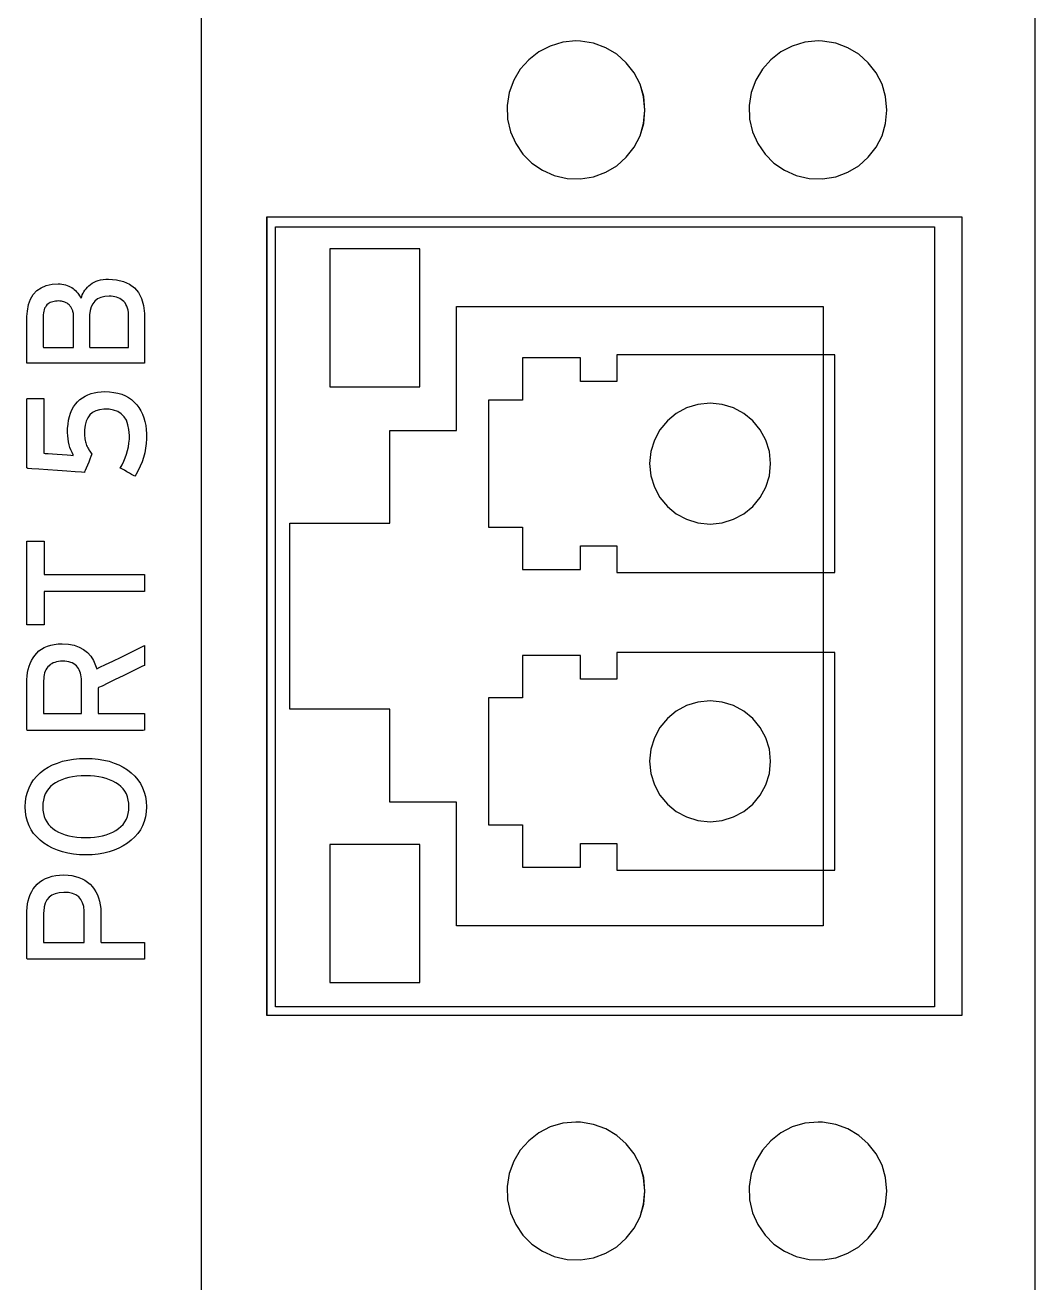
# Model space of a CAD drawing. Extents: x 1 to 47.7, y 0.2 to 33.5.
# Drawn here: x 33.206 to 34.041, y 16.038 to 17.077 of the extents above; entities that cross this region are included whole.
import ezdxf

# ---------------------------------------------------------------- set-up
doc = ezdxf.new("R2010")
doc.units = 0
doc.header["$MEASUREMENT"] = 0
for name, color, linetype in [('2_1__NO_ETHERNET__X', 7, 'CONTINUOUS'), ('2_2__PORTS_5A___5B_W_PTP__', 7, 'CONTINUOUS'), ('2_3__PORTS_5A___5B_W_PTP__', 7, 'CONTINUOUS'), ('2_4__PORTS_5A___5B_W_PTP__', 7, 'CONTINUOUS'), ('2_5__PORTS_5C___5D__2__10-', 7, 'CONTINUOUS'), ('2_6__PORTS_5C___5D__2__100', 7, 'CONTINUOUS'), ('2_7__PORTS_5C___5D__1__10-', 7, 'CONTINUOUS'), ('6_0____DWG', 7, 'CONTINUOUS')]:
    doc.layers.add(name, color=color, linetype=linetype)

msp = doc.modelspace()

# ---------------------------------------------------------------- linework, layer by layer
at = {"layer": '2_1__NO_ETHERNET__X'}
for points in [[(33.3518, 15.9751), (33.3518, 16.1228), (33.3518, 16.2769), (33.3518, 16.4364), (33.3518, 16.5997), (33.3518, 16.933), (33.3518, 17.2662)], [(34.0405, 17.2662), (34.0405, 16.933), (34.0405, 16.5997), (34.0405, 16.4364), (34.0405, 16.2769), (34.0405, 16.1228), (34.0405, 15.9751)]]:
    msp.add_lwpolyline(points, dxfattribs=at)
at = {"layer": '2_2__PORTS_5A___5B_W_PTP__'}
for points in [[(33.4059, 16.9191), (33.9801, 16.9191), (33.9801, 16.259), (33.4059, 16.259), (33.4059, 16.9191)], [(33.4579, 16.7786), (33.5323, 16.7786), (33.5323, 16.8926), (33.4579, 16.8926), (33.4579, 16.7786)], [(33.5625, 16.8449), (33.8657, 16.8449), (33.8657, 16.3331), (33.5625, 16.3331), (33.5625, 16.4354), (33.5074, 16.4354), (33.5074, 16.5122), (33.4248, 16.5122), (33.4248, 16.6658), (33.5074, 16.6658), (33.5074, 16.7425), (33.5625, 16.7425), (33.5625, 16.8449)], [(33.4579, 16.2863), (33.5323, 16.2863), (33.5323, 16.4003), (33.4579, 16.4003), (33.4579, 16.2863)]]:
    msp.add_lwpolyline(points, dxfattribs=at)
for points in [[(33.6613, 16.171), (33.6503, 16.17), (33.6399, 16.1669), (33.6305, 16.162), (33.6222, 16.1555), (33.6153, 16.1477), (33.6099, 16.1386), (33.6062, 16.1286), (33.6044, 16.1178), (33.6048, 16.1066), (33.6072, 16.096), (33.6115, 16.0863), (33.6174, 16.0776), (33.6249, 16.0702), (33.6335, 16.0642), (33.6433, 16.0599), (33.6539, 16.0575), (33.6651, 16.0571), (33.6759, 16.0589), (33.6859, 16.0626), (33.695, 16.068), (33.7028, 16.075), (33.7093, 16.0832), (33.7142, 16.0926), (33.7172, 16.103), (33.7183, 16.114), (33.7172, 16.1251), (33.7142, 16.1354), (33.7093, 16.1448), (33.7028, 16.1531), (33.695, 16.16), (33.6859, 16.1655), (33.6759, 16.1691), (33.6651, 16.1709), (33.6613, 16.171), (33.6613, 16.171), (33.6613, 16.171), (33.6613, 16.171), (33.6613, 16.171), (33.6613, 16.171), (33.6613, 16.171), (33.6613, 16.171), (33.6613, 16.171), (33.6613, 16.171), (33.6613, 16.171), (33.6613, 16.171), (33.6613, 16.171), (33.6613, 16.171), (33.6613, 16.171), (33.6613, 16.171)], [(33.8613, 16.171), (33.8503, 16.17), (33.8399, 16.1669), (33.8305, 16.162), (33.8223, 16.1555), (33.8153, 16.1477), (33.8099, 16.1386), (33.8062, 16.1286), (33.8044, 16.1178), (33.8048, 16.1066), (33.8072, 16.096), (33.8115, 16.0863), (33.8175, 16.0776), (33.8249, 16.0702), (33.8336, 16.0642), (33.8433, 16.0599), (33.8539, 16.0575), (33.8651, 16.0571), (33.8759, 16.0589), (33.8859, 16.0626), (33.895, 16.068), (33.9028, 16.075), (33.9093, 16.0832), (33.9142, 16.0926), (33.9172, 16.103), (33.9183, 16.114), (33.9172, 16.1251), (33.9142, 16.1354), (33.9093, 16.1448), (33.9028, 16.1531), (33.895, 16.16), (33.8859, 16.1655), (33.8759, 16.1691), (33.8651, 16.1709), (33.8613, 16.171), (33.8613, 16.171), (33.8613, 16.171), (33.8613, 16.171), (33.8613, 16.171), (33.8613, 16.171), (33.8613, 16.171), (33.8613, 16.171), (33.8613, 16.171), (33.8613, 16.171), (33.8613, 16.171), (33.8613, 16.171), (33.8613, 16.171), (33.8613, 16.171), (33.8613, 16.171), (33.8613, 16.171)]]:
    msp.add_lwpolyline(points, close=True, dxfattribs=at)
at = {"layer": '2_3__PORTS_5A___5B_W_PTP__'}
for points in [[(33.9577, 16.9109), (33.9577, 16.2662), (33.4129, 16.2662), (33.4129, 16.9109), (33.9577, 16.9109)], [(33.6951, 16.7831), (33.6651, 16.7831), (33.6651, 16.8026), (33.6171, 16.8026), (33.6171, 16.7676), (33.5891, 16.7676), (33.5891, 16.6626), (33.6171, 16.6626), (33.6171, 16.6276), (33.6651, 16.6276), (33.6651, 16.6471), (33.6951, 16.6471), (33.6951, 16.6251), (33.8751, 16.6251), (33.8751, 16.8051), (33.6951, 16.8051), (33.6951, 16.7831)], [(33.6951, 16.5371), (33.6651, 16.5371), (33.6651, 16.5566), (33.6171, 16.5566), (33.6171, 16.5216), (33.5891, 16.5216), (33.5891, 16.4166), (33.6171, 16.4166), (33.6171, 16.3816), (33.6651, 16.3816), (33.6651, 16.4011), (33.6951, 16.4011), (33.6951, 16.3791), (33.8751, 16.3791), (33.8751, 16.5591), (33.6951, 16.5591), (33.6951, 16.5371)]]:
    msp.add_lwpolyline(points, dxfattribs=at)
for points in [[(33.7721, 16.6651), (33.7822, 16.6662), (33.7916, 16.6691), (33.8001, 16.6737), (33.8075, 16.6798), (33.8136, 16.6872), (33.8182, 16.6957), (33.8211, 16.7051), (33.8221, 16.7151), (33.8211, 16.7252), (33.8182, 16.7346), (33.8136, 16.7431), (33.8075, 16.7505), (33.8001, 16.7566), (33.7916, 16.7612), (33.7822, 16.7641), (33.7721, 16.7651), (33.7621, 16.7641), (33.7527, 16.7612), (33.7442, 16.7566), (33.7368, 16.7505), (33.7307, 16.7431), (33.7261, 16.7346), (33.7231, 16.7252), (33.7221, 16.7151), (33.7231, 16.7051), (33.7261, 16.6957), (33.7307, 16.6872), (33.7368, 16.6798), (33.7442, 16.6737), (33.7527, 16.6691), (33.7621, 16.6662)], [(33.7721, 16.4191), (33.7822, 16.4202), (33.7916, 16.4231), (33.8001, 16.4277), (33.8075, 16.4338), (33.8136, 16.4412), (33.8182, 16.4497), (33.8211, 16.4591), (33.8221, 16.4691), (33.8211, 16.4792), (33.8182, 16.4886), (33.8136, 16.4971), (33.8075, 16.5045), (33.8001, 16.5106), (33.7916, 16.5152), (33.7822, 16.5181), (33.7721, 16.5191), (33.7621, 16.5181), (33.7527, 16.5152), (33.7442, 16.5106), (33.7368, 16.5045), (33.7307, 16.4971), (33.7261, 16.4886), (33.7231, 16.4792), (33.7221, 16.4691), (33.7231, 16.4591), (33.7261, 16.4497), (33.7307, 16.4412), (33.7368, 16.4338), (33.7442, 16.4277), (33.7527, 16.4231), (33.7621, 16.4202)], [(33.6613, 16.171), (33.6503, 16.17), (33.6399, 16.1669), (33.6305, 16.162), (33.6223, 16.1555), (33.6153, 16.1477), (33.6099, 16.1386), (33.6062, 16.1286), (33.6044, 16.1178), (33.6048, 16.1066), (33.6072, 16.096), (33.6115, 16.0863), (33.6175, 16.0776), (33.6249, 16.0702), (33.6336, 16.0642), (33.6433, 16.0599), (33.6539, 16.0575), (33.6651, 16.0571), (33.6759, 16.0589), (33.6859, 16.0626), (33.695, 16.068), (33.7028, 16.075), (33.7093, 16.0832), (33.7142, 16.0926), (33.7173, 16.103), (33.7183, 16.114), (33.7173, 16.1251), (33.7142, 16.1354), (33.7093, 16.1448), (33.7028, 16.1531), (33.695, 16.16), (33.6859, 16.1655), (33.6759, 16.1691), (33.6651, 16.1709), (33.6613, 16.171), (33.6613, 16.171), (33.6613, 16.171), (33.6613, 16.171), (33.6613, 16.171), (33.6613, 16.171), (33.6613, 16.171), (33.6613, 16.171), (33.6613, 16.171), (33.6613, 16.171), (33.6613, 16.171), (33.6613, 16.171), (33.6613, 16.171), (33.6613, 16.171), (33.6613, 16.171), (33.6613, 16.171)], [(33.8613, 16.171), (33.8503, 16.17), (33.84, 16.1669), (33.8306, 16.162), (33.8223, 16.1555), (33.8153, 16.1477), (33.8099, 16.1386), (33.8062, 16.1286), (33.8044, 16.1178), (33.8048, 16.1066), (33.8072, 16.096), (33.8115, 16.0863), (33.8175, 16.0776), (33.8249, 16.0702), (33.8336, 16.0642), (33.8433, 16.0599), (33.8539, 16.0575), (33.8651, 16.0571), (33.8759, 16.0589), (33.8859, 16.0626), (33.895, 16.068), (33.9028, 16.075), (33.9093, 16.0832), (33.9142, 16.0926), (33.9172, 16.103), (33.9183, 16.114), (33.9172, 16.1251), (33.9142, 16.1354), (33.9093, 16.1448), (33.9028, 16.1531), (33.895, 16.16), (33.8859, 16.1655), (33.8759, 16.1691), (33.8651, 16.1709), (33.8613, 16.171), (33.8613, 16.171), (33.8613, 16.171), (33.8613, 16.171), (33.8613, 16.171), (33.8613, 16.171), (33.8613, 16.171), (33.8613, 16.171), (33.8613, 16.171), (33.8613, 16.171), (33.8613, 16.171), (33.8613, 16.171), (33.8613, 16.171), (33.8613, 16.171), (33.8613, 16.171), (33.8613, 16.171)]]:
    msp.add_lwpolyline(points, close=True, dxfattribs=at)
at = {"layer": '2_4__PORTS_5A___5B_W_PTP__'}
for points in [[(33.406, 16.9191), (33.9801, 16.9191), (33.9801, 16.259), (33.406, 16.259), (33.406, 16.9191)], [(33.458, 16.7786), (33.5323, 16.7786), (33.5323, 16.8926), (33.458, 16.8926), (33.458, 16.7786)], [(33.5626, 16.8449), (33.8657, 16.8449), (33.8657, 16.3331), (33.5626, 16.3331), (33.5626, 16.4354), (33.5074, 16.4354), (33.5074, 16.5122), (33.4248, 16.5122), (33.4248, 16.6658), (33.5074, 16.6658), (33.5074, 16.7425), (33.5626, 16.7425), (33.5626, 16.8449)], [(33.458, 16.2863), (33.5323, 16.2863), (33.5323, 16.4003), (33.458, 16.4003), (33.458, 16.2863)]]:
    msp.add_lwpolyline(points, dxfattribs=at)
for points in [[(33.6613, 16.171), (33.6503, 16.17), (33.6399, 16.1669), (33.6305, 16.162), (33.6223, 16.1555), (33.6153, 16.1477), (33.6099, 16.1386), (33.6062, 16.1286), (33.6044, 16.1178), (33.6048, 16.1066), (33.6072, 16.096), (33.6115, 16.0863), (33.6175, 16.0776), (33.6249, 16.0702), (33.6336, 16.0642), (33.6433, 16.0599), (33.6539, 16.0575), (33.6651, 16.0571), (33.6759, 16.0589), (33.6859, 16.0626), (33.695, 16.068), (33.7028, 16.075), (33.7093, 16.0832), (33.7142, 16.0926), (33.7173, 16.103), (33.7183, 16.114), (33.7173, 16.1251), (33.7142, 16.1354), (33.7093, 16.1448), (33.7028, 16.1531), (33.695, 16.16), (33.6859, 16.1655), (33.6759, 16.1691), (33.6651, 16.1709), (33.6613, 16.171), (33.6613, 16.171), (33.6613, 16.171), (33.6613, 16.171), (33.6613, 16.171), (33.6613, 16.171), (33.6613, 16.171), (33.6613, 16.171), (33.6613, 16.171), (33.6613, 16.171), (33.6613, 16.171), (33.6613, 16.171), (33.6613, 16.171), (33.6613, 16.171), (33.6613, 16.171), (33.6613, 16.171)], [(33.8613, 16.171), (33.8503, 16.17), (33.84, 16.1669), (33.8306, 16.162), (33.8223, 16.1555), (33.8153, 16.1477), (33.8099, 16.1386), (33.8062, 16.1286), (33.8044, 16.1178), (33.8048, 16.1066), (33.8072, 16.096), (33.8115, 16.0863), (33.8175, 16.0776), (33.8249, 16.0702), (33.8336, 16.0642), (33.8433, 16.0599), (33.8539, 16.0575), (33.8651, 16.0571), (33.8759, 16.0589), (33.8859, 16.0626), (33.895, 16.068), (33.9028, 16.075), (33.9093, 16.0832), (33.9142, 16.0926), (33.9172, 16.103), (33.9183, 16.114), (33.9172, 16.1251), (33.9142, 16.1354), (33.9093, 16.1448), (33.9028, 16.1531), (33.895, 16.16), (33.8859, 16.1655), (33.8759, 16.1691), (33.8651, 16.1709), (33.8613, 16.171), (33.8613, 16.171), (33.8613, 16.171), (33.8613, 16.171), (33.8613, 16.171), (33.8613, 16.171), (33.8613, 16.171), (33.8613, 16.171), (33.8613, 16.171), (33.8613, 16.171), (33.8613, 16.171), (33.8613, 16.171), (33.8613, 16.171), (33.8613, 16.171), (33.8613, 16.171), (33.8613, 16.171)]]:
    msp.add_lwpolyline(points, close=True, dxfattribs=at)
at = {"layer": '2_5__PORTS_5C___5D__2__10-'}
for points in [[(33.6613, 17.0644), (33.6503, 17.0633), (33.6399, 17.0602), (33.6305, 17.0553), (33.6222, 17.0489), (33.6153, 17.041), (33.6099, 17.032), (33.6062, 17.0219), (33.6044, 17.0111), (33.6048, 16.9999), (33.6072, 16.9893), (33.6115, 16.9796), (33.6174, 16.9709), (33.6249, 16.9635), (33.6335, 16.9575), (33.6433, 16.9533), (33.6539, 16.9508), (33.6651, 16.9505), (33.6759, 16.9522), (33.6859, 16.9559), (33.695, 16.9613), (33.7028, 16.9683), (33.7093, 16.9766), (33.7142, 16.986), (33.7172, 16.9963), (33.7183, 17.0073), (33.7172, 17.0184), (33.7142, 17.0287), (33.7093, 17.0381), (33.7028, 17.0464), (33.695, 17.0534), (33.6859, 17.0588), (33.6759, 17.0625), (33.6651, 17.0642), (33.6613, 17.0644), (33.6613, 17.0644), (33.6613, 17.0644), (33.6613, 17.0644), (33.6613, 17.0644), (33.6613, 17.0644), (33.6613, 17.0644), (33.6613, 17.0644), (33.6613, 17.0644), (33.6613, 17.0644), (33.6613, 17.0644), (33.6613, 17.0644), (33.6613, 17.0644), (33.6613, 17.0644), (33.6613, 17.0644), (33.6613, 17.0644)], [(33.8613, 17.0644), (33.8503, 17.0633), (33.8399, 17.0602), (33.8305, 17.0553), (33.8223, 17.0489), (33.8153, 17.041), (33.8099, 17.032), (33.8062, 17.0219), (33.8044, 17.0111), (33.8048, 16.9999), (33.8072, 16.9893), (33.8115, 16.9796), (33.8175, 16.9709), (33.8249, 16.9635), (33.8336, 16.9575), (33.8433, 16.9533), (33.8539, 16.9508), (33.8651, 16.9505), (33.8759, 16.9522), (33.8859, 16.9559), (33.895, 16.9613), (33.9028, 16.9683), (33.9093, 16.9766), (33.9142, 16.986), (33.9172, 16.9963), (33.9183, 17.0073), (33.9172, 17.0184), (33.9142, 17.0287), (33.9093, 17.0381), (33.9028, 17.0464), (33.895, 17.0534), (33.8859, 17.0588), (33.8759, 17.0625), (33.8651, 17.0642), (33.8613, 17.0644), (33.8613, 17.0644), (33.8613, 17.0644), (33.8613, 17.0644), (33.8613, 17.0644), (33.8613, 17.0644), (33.8613, 17.0644), (33.8613, 17.0644), (33.8613, 17.0644), (33.8613, 17.0644), (33.8613, 17.0644), (33.8613, 17.0644), (33.8613, 17.0644), (33.8613, 17.0644), (33.8613, 17.0644), (33.8613, 17.0644)]]:
    msp.add_lwpolyline(points, close=True, dxfattribs=at)
at = {"layer": '2_6__PORTS_5C___5D__2__100'}
for points in [[(33.6613, 17.0644), (33.6503, 17.0633), (33.6399, 17.0602), (33.6305, 17.0553), (33.6223, 17.0489), (33.6153, 17.041), (33.6099, 17.032), (33.6062, 17.0219), (33.6044, 17.0111), (33.6048, 16.9999), (33.6072, 16.9893), (33.6115, 16.9796), (33.6175, 16.9709), (33.6249, 16.9635), (33.6336, 16.9575), (33.6433, 16.9533), (33.6539, 16.9508), (33.6651, 16.9505), (33.6759, 16.9522), (33.6859, 16.9559), (33.695, 16.9613), (33.7028, 16.9683), (33.7093, 16.9766), (33.7142, 16.986), (33.7173, 16.9963), (33.7183, 17.0073), (33.7173, 17.0184), (33.7142, 17.0287), (33.7093, 17.0381), (33.7028, 17.0464), (33.695, 17.0534), (33.6859, 17.0588), (33.6759, 17.0625), (33.6651, 17.0642), (33.6613, 17.0644), (33.6613, 17.0644), (33.6613, 17.0644), (33.6613, 17.0644), (33.6613, 17.0644), (33.6613, 17.0644), (33.6613, 17.0644), (33.6613, 17.0644), (33.6613, 17.0644), (33.6613, 17.0644), (33.6613, 17.0644), (33.6613, 17.0644), (33.6613, 17.0644), (33.6613, 17.0644), (33.6613, 17.0644), (33.6613, 17.0644)], [(33.8613, 17.0644), (33.8503, 17.0633), (33.84, 17.0602), (33.8306, 17.0553), (33.8223, 17.0489), (33.8153, 17.041), (33.8099, 17.032), (33.8062, 17.0219), (33.8044, 17.0111), (33.8048, 16.9999), (33.8072, 16.9893), (33.8115, 16.9796), (33.8175, 16.9709), (33.8249, 16.9635), (33.8336, 16.9575), (33.8433, 16.9533), (33.8539, 16.9508), (33.8651, 16.9505), (33.8759, 16.9522), (33.8859, 16.9559), (33.895, 16.9613), (33.9028, 16.9683), (33.9093, 16.9766), (33.9142, 16.986), (33.9172, 16.9963), (33.9183, 17.0073), (33.9172, 17.0184), (33.9142, 17.0287), (33.9093, 17.0381), (33.9028, 17.0464), (33.895, 17.0534), (33.8859, 17.0588), (33.8759, 17.0625), (33.8651, 17.0642), (33.8613, 17.0644), (33.8613, 17.0644), (33.8613, 17.0644), (33.8613, 17.0644), (33.8613, 17.0644), (33.8613, 17.0644), (33.8613, 17.0644), (33.8613, 17.0644), (33.8613, 17.0644), (33.8613, 17.0644), (33.8613, 17.0644), (33.8613, 17.0644), (33.8613, 17.0644), (33.8613, 17.0644), (33.8613, 17.0644), (33.8613, 17.0644)]]:
    msp.add_lwpolyline(points, close=True, dxfattribs=at)
at = {"layer": '2_7__PORTS_5C___5D__1__10-'}
for points in [[(33.6613, 17.0644), (33.6503, 17.0633), (33.6399, 17.0602), (33.6305, 17.0553), (33.6223, 17.0489), (33.6153, 17.041), (33.6099, 17.032), (33.6062, 17.0219), (33.6044, 17.0111), (33.6048, 16.9999), (33.6072, 16.9893), (33.6115, 16.9796), (33.6175, 16.9709), (33.6249, 16.9635), (33.6336, 16.9575), (33.6433, 16.9533), (33.6539, 16.9508), (33.6651, 16.9505), (33.6759, 16.9522), (33.6859, 16.9559), (33.695, 16.9613), (33.7028, 16.9683), (33.7093, 16.9766), (33.7142, 16.986), (33.7173, 16.9963), (33.7183, 17.0073), (33.7173, 17.0184), (33.7142, 17.0287), (33.7093, 17.0381), (33.7028, 17.0464), (33.695, 17.0534), (33.6859, 17.0588), (33.6759, 17.0625), (33.6651, 17.0642), (33.6613, 17.0644), (33.6613, 17.0644), (33.6613, 17.0644), (33.6613, 17.0644), (33.6613, 17.0644), (33.6613, 17.0644), (33.6613, 17.0644), (33.6613, 17.0644), (33.6613, 17.0644), (33.6613, 17.0644), (33.6613, 17.0644), (33.6613, 17.0644), (33.6613, 17.0644), (33.6613, 17.0644), (33.6613, 17.0644), (33.6613, 17.0644)], [(33.8613, 17.0644), (33.8503, 17.0633), (33.84, 17.0602), (33.8306, 17.0553), (33.8223, 17.0489), (33.8153, 17.041), (33.8099, 17.032), (33.8062, 17.0219), (33.8044, 17.0111), (33.8048, 16.9999), (33.8072, 16.9893), (33.8115, 16.9796), (33.8175, 16.9709), (33.8249, 16.9635), (33.8336, 16.9575), (33.8433, 16.9533), (33.8539, 16.9508), (33.8651, 16.9505), (33.8759, 16.9522), (33.8859, 16.9559), (33.895, 16.9613), (33.9028, 16.9683), (33.9093, 16.9766), (33.9142, 16.986), (33.9172, 16.9963), (33.9183, 17.0073), (33.9172, 17.0184), (33.9142, 17.0287), (33.9093, 17.0381), (33.9028, 17.0464), (33.895, 17.0534), (33.8859, 17.0588), (33.8759, 17.0625), (33.8651, 17.0642), (33.8613, 17.0644), (33.8613, 17.0644), (33.8613, 17.0644), (33.8613, 17.0644), (33.8613, 17.0644), (33.8613, 17.0644), (33.8613, 17.0644), (33.8613, 17.0644), (33.8613, 17.0644), (33.8613, 17.0644), (33.8613, 17.0644), (33.8613, 17.0644), (33.8613, 17.0644), (33.8613, 17.0644), (33.8613, 17.0644), (33.8613, 17.0644)]]:
    msp.add_lwpolyline(points, close=True, dxfattribs=at)
at = {"layer": '6_0____DWG'}
for points in [[(33.275, 16.8676), (33.2816, 16.867), (33.2873, 16.8656), (33.2923, 16.8634), (33.2964, 16.8603), (33.2997, 16.8564), (33.3022, 16.8515), (33.3038, 16.8459), (33.3047, 16.8393), (33.3048, 16.835), (33.3048, 16.8325), (33.3048, 16.8279), (33.3048, 16.822), (33.3048, 16.8156), (33.3048, 16.8092), (33.3048, 16.8037), (33.3048, 16.7997), (33.3048, 16.798), (33.3019, 16.798), (33.2927, 16.798), (33.2791, 16.798), (33.2628, 16.798), (33.2459, 16.798), (33.2301, 16.798), (33.2173, 16.798), (33.2093, 16.798), (33.2076, 16.7981), (33.2076, 16.8005), (33.2076, 16.805), (33.2076, 16.811), (33.2076, 16.8177), (33.2076, 16.8243), (33.2076, 16.8302), (33.2076, 16.8345), (33.2076, 16.8366), (33.2079, 16.8412), (33.2088, 16.8465), (33.2104, 16.8511), (33.2126, 16.8549), (33.2156, 16.8581), (33.2192, 16.8605), (33.2235, 16.8623), (33.2285, 16.8633), (33.2333, 16.8637), (33.2349, 16.8636), (33.2365, 16.8634), (33.238, 16.8632), (33.2395, 16.8628), (33.2408, 16.8624), (33.2422, 16.8619), (33.2434, 16.8613), (33.2446, 16.8606), (33.2457, 16.8598), (33.2467, 16.859), (33.2477, 16.8581), (33.2486, 16.8571), (33.2495, 16.8561), (33.2503, 16.8551), (33.2511, 16.8539), (33.2518, 16.8528), (33.2524, 16.8518), (33.2528, 16.8532), (33.2533, 16.8546), (33.2539, 16.8559), (33.2546, 16.8572), (33.2555, 16.8584), (33.2564, 16.8597), (33.2575, 16.8609), (33.2587, 16.862), (33.26, 16.8632), (33.2615, 16.8642), (33.263, 16.865), (33.2647, 16.8658), (33.2665, 16.8664), (33.2684, 16.8669), (33.2705, 16.8672), (33.2727, 16.8675)], [(33.2337, 16.8496), (33.2324, 16.8495), (33.2312, 16.8494), (33.23, 16.8492), (33.2289, 16.8489), (33.2279, 16.8486), (33.2268, 16.8482), (33.2259, 16.8477), (33.225, 16.8471), (33.2241, 16.8464), (33.2234, 16.8455), (33.2228, 16.8445), (33.2222, 16.8435), (33.2218, 16.8423), (33.2214, 16.841), (33.2212, 16.8396), (33.221, 16.8381), (33.2209, 16.8365), (33.2209, 16.8355), (33.2209, 16.833), (33.2209, 16.8293), (33.2209, 16.825), (33.2209, 16.8206), (33.2209, 16.8165), (33.2209, 16.8133), (33.2209, 16.8115), (33.2212, 16.8112), (33.223, 16.8112), (33.2262, 16.8112), (33.2302, 16.8112), (33.2346, 16.8112), (33.2389, 16.8112), (33.2426, 16.8112), (33.2451, 16.8112), (33.2461, 16.8112), (33.2461, 16.8122), (33.2461, 16.8148), (33.2461, 16.8185), (33.2461, 16.8228), (33.2461, 16.8272), (33.2461, 16.8312), (33.2461, 16.8344), (33.2461, 16.8363), (33.2461, 16.8369), (33.2461, 16.8377), (33.246, 16.8385), (33.2459, 16.8393), (33.2458, 16.84), (33.2456, 16.8407), (33.2454, 16.8413), (33.2452, 16.842), (33.2449, 16.8425), (33.2447, 16.8431), (33.2444, 16.8436), (33.2441, 16.8442), (33.2438, 16.8447), (33.2435, 16.8451), (33.2431, 16.8456), (33.2427, 16.846), (33.2424, 16.8464), (33.2417, 16.8469), (33.2409, 16.8476), (33.24, 16.8481), (33.239, 16.8485), (33.2381, 16.8489), (33.237, 16.8492), (33.236, 16.8494), (33.2348, 16.8495)], [(33.2754, 16.8534), (33.2718, 16.8531), (33.2687, 16.8524), (33.266, 16.8512), (33.2638, 16.8495), (33.262, 16.8473), (33.2606, 16.8447), (33.2597, 16.8416), (33.2593, 16.8381), (33.2593, 16.8363), (33.2593, 16.8341), (33.2593, 16.8306), (33.2593, 16.8263), (33.2593, 16.8217), (33.2593, 16.8174), (33.2593, 16.8139), (33.2593, 16.8117), (33.2594, 16.8112), (33.2615, 16.8112), (33.2654, 16.8112), (33.2706, 16.8112), (33.2764, 16.8112), (33.282, 16.8112), (33.2868, 16.8112), (33.2902, 16.8112), (33.2915, 16.8112), (33.2915, 16.8122), (33.2915, 16.8149), (33.2915, 16.8187), (33.2915, 16.8231), (33.2915, 16.8275), (33.2915, 16.8316), (33.2915, 16.8346), (33.2915, 16.8363), (33.2915, 16.8378), (33.2914, 16.8399), (33.2911, 16.8418), (33.2907, 16.8436), (33.2901, 16.8452), (33.2894, 16.8466), (33.2886, 16.8479), (33.2877, 16.849), (33.2866, 16.85), (33.2855, 16.8508), (33.2843, 16.8515), (33.283, 16.8521), (33.2817, 16.8526), (33.2802, 16.8529), (33.2787, 16.8532), (33.2771, 16.8534)], [(33.2718, 16.7746), (33.2757, 16.7745), (33.2794, 16.774), (33.2828, 16.7734), (33.286, 16.7724), (33.2889, 16.7712), (33.2916, 16.7697), (33.2941, 16.768), (33.2963, 16.766), (33.2983, 16.7638), (33.3001, 16.7614), (33.3017, 16.7588), (33.303, 16.756), (33.3041, 16.753), (33.305, 16.7499), (33.3057, 16.7466), (33.3061, 16.7432), (33.3063, 16.7396), (33.3064, 16.7357), (33.3061, 16.7317), (33.3056, 16.7278), (33.3049, 16.724), (33.3039, 16.7202), (33.3027, 16.7165), (33.3012, 16.7129), (33.2995, 16.7093), (33.2975, 16.7058), (33.2966, 16.7048), (33.2956, 16.7053), (33.2941, 16.7062), (33.2922, 16.7073), (33.2902, 16.7084), (33.2882, 16.7096), (33.2865, 16.7105), (33.2853, 16.7112), (33.2847, 16.7115), (33.2862, 16.7141), (33.2876, 16.7171), (33.2888, 16.72), (33.2899, 16.723), (33.2907, 16.726), (33.2914, 16.729), (33.2919, 16.7321), (33.2922, 16.7352), (33.2923, 16.7384), (33.2919, 16.7432), (33.291, 16.7473), (33.2897, 16.7509), (33.2878, 16.7539), (33.2854, 16.7563), (33.2826, 16.7581), (33.2792, 16.7594), (33.2754, 16.7601), (33.2712, 16.7602), (33.2676, 16.7597), (33.2645, 16.7588), (33.2618, 16.7573), (33.2596, 16.7554), (33.2578, 16.753), (33.2565, 16.7502), (33.2556, 16.7468), (33.2552, 16.743), (33.2551, 16.7404), (33.2552, 16.7391), (33.2552, 16.7379), (33.2554, 16.7367), (33.2555, 16.7355), (33.2557, 16.7343), (33.2559, 16.7332), (33.2562, 16.7322), (33.2565, 16.7311), (33.2569, 16.7301), (33.2573, 16.7292), (33.2578, 16.7282), (33.2583, 16.7273), (33.2588, 16.7264), (33.2594, 16.7255), (33.26, 16.7246), (33.2606, 16.7238), (33.2612, 16.7229), (33.261, 16.7224), (33.2604, 16.721), (33.2596, 16.7189), (33.2586, 16.7164), (33.2575, 16.7139), (33.2566, 16.7115), (33.2558, 16.7095), (33.2552, 16.7082), (33.255, 16.7079), (33.2526, 16.7081), (33.2475, 16.7084), (33.2406, 16.7089), (33.2327, 16.7094), (33.2247, 16.71), (33.2174, 16.7105), (33.2116, 16.7109), (33.2082, 16.7111), (33.2076, 16.7116), (33.2076, 16.7153), (33.2076, 16.7221), (33.2076, 16.7309), (33.2076, 16.7406), (33.2076, 16.7503), (33.2076, 16.7589), (33.2076, 16.7654), (33.2076, 16.7687), (33.2079, 16.769), (33.2089, 16.769), (33.2107, 16.769), (33.2129, 16.769), (33.2152, 16.769), (33.2175, 16.769), (33.2195, 16.769), (33.2209, 16.769), (33.2215, 16.769), (33.2215, 16.7677), (33.2215, 16.7636), (33.2215, 16.7575), (33.2215, 16.7502), (33.2215, 16.7425), (33.2215, 16.7352), (33.2215, 16.7291), (33.2215, 16.725), (33.2215, 16.7237), (33.2226, 16.7236), (33.2251, 16.7235), (33.2286, 16.7232), (33.2326, 16.7229), (33.2368, 16.7226), (33.2407, 16.7223), (33.2438, 16.7221), (33.2458, 16.7219), (33.2458, 16.7225), (33.2448, 16.7244), (33.2439, 16.7264), (33.2431, 16.7285), (33.2425, 16.7307), (33.242, 16.7331), (33.2416, 16.7356), (33.2413, 16.7382), (33.2412, 16.7409), (33.2412, 16.7442), (33.2415, 16.7477), (33.2419, 16.751), (33.2426, 16.7541), (33.2435, 16.7569), (33.2447, 16.7596), (33.246, 16.762), (33.2476, 16.7642), (33.2493, 16.7662), (33.2513, 16.768), (33.2534, 16.7695), (33.2556, 16.7709), (33.258, 16.772), (33.2605, 16.773), (33.2631, 16.7737), (33.2659, 16.7742), (33.2688, 16.7745)], [(33.2367, 16.5662), (33.2419, 16.5659), (33.2465, 16.565), (33.2507, 16.5635), (33.2544, 16.5616), (33.2576, 16.5591), (33.2603, 16.556), (33.2625, 16.5525), (33.2643, 16.5484), (33.2653, 16.5456), (33.2678, 16.5468), (33.2724, 16.549), (33.2785, 16.552), (33.2853, 16.5553), (33.292, 16.5585), (33.298, 16.5614), (33.3025, 16.5636), (33.3047, 16.5647), (33.3048, 16.5644), (33.3048, 16.563), (33.3048, 16.5609), (33.3048, 16.5582), (33.3048, 16.5554), (33.3048, 16.5527), (33.3048, 16.5505), (33.3048, 16.5489), (33.3048, 16.5484), (33.3031, 16.5476), (33.2992, 16.5457), (33.2936, 16.543), (33.2871, 16.5398), (33.2805, 16.5366), (33.2744, 16.5337), (33.2696, 16.5313), (33.2668, 16.53), (33.2664, 16.5296), (33.2664, 16.5282), (33.2664, 16.5256), (33.2664, 16.5223), (33.2664, 16.5186), (33.2664, 16.515), (33.2664, 16.5119), (33.2664, 16.5096), (33.2664, 16.5085), (33.2673, 16.5085), (33.2708, 16.5085), (33.276, 16.5085), (33.2823, 16.5085), (33.2889, 16.5085), (33.2952, 16.5085), (33.3004, 16.5085), (33.3039, 16.5085), (33.3048, 16.5085), (33.3048, 16.5078), (33.3048, 16.5063), (33.3048, 16.5043), (33.3048, 16.5019), (33.3048, 16.4995), (33.3048, 16.4974), (33.3048, 16.4957), (33.3048, 16.4948), (33.3037, 16.4947), (33.2966, 16.4947), (33.2845, 16.4947), (33.2691, 16.4947), (33.2524, 16.4947), (33.2361, 16.4947), (33.222, 16.4947), (33.2119, 16.4947), (33.2077, 16.4947), (33.2076, 16.496), (33.2076, 16.4998), (33.2076, 16.5056), (33.2076, 16.5124), (33.2076, 16.5195), (33.2076, 16.5262), (33.2076, 16.5317), (33.2076, 16.5351), (33.2076, 16.5368), (33.2078, 16.5396), (33.2081, 16.5424), (33.2086, 16.5451), (33.2093, 16.5476), (33.2102, 16.55), (33.2113, 16.5523), (33.2126, 16.5545), (33.214, 16.5566), (33.2157, 16.5586), (33.2175, 16.5604), (33.2196, 16.5619), (33.2219, 16.5632), (33.2245, 16.5643), (33.2272, 16.5651), (33.2301, 16.5657), (33.2333, 16.5661)], [(33.2371, 16.552), (33.2353, 16.5519), (33.2336, 16.5517), (33.232, 16.5514), (33.2306, 16.5509), (33.2292, 16.5504), (33.228, 16.5497), (33.2268, 16.549), (33.2258, 16.5481), (33.2249, 16.5471), (33.224, 16.546), (33.2233, 16.5448), (33.2227, 16.5435), (33.2222, 16.5421), (33.2218, 16.5406), (33.2215, 16.5391), (33.2214, 16.5374), (33.2213, 16.5359), (33.2213, 16.5346), (33.2213, 16.5315), (33.2213, 16.5274), (33.2213, 16.5226), (33.2213, 16.5178), (33.2213, 16.5135), (33.2213, 16.5102), (33.2213, 16.5086), (33.222, 16.5085), (33.2247, 16.5085), (33.229, 16.5085), (33.2342, 16.5085), (33.2398, 16.5085), (33.245, 16.5085), (33.2493, 16.5085), (33.252, 16.5085), (33.2527, 16.5086), (33.2527, 16.5102), (33.2527, 16.5135), (33.2527, 16.5178), (33.2527, 16.5226), (33.2527, 16.5274), (33.2527, 16.5315), (33.2527, 16.5346), (33.2527, 16.5359), (33.2526, 16.5374), (33.2525, 16.539), (33.2522, 16.5406), (33.2519, 16.542), (33.2514, 16.5434), (33.2508, 16.5446), (33.2501, 16.5458), (33.2493, 16.5469), (33.2484, 16.548), (33.2474, 16.5489), (33.2463, 16.5497), (33.245, 16.5504), (33.2437, 16.5509), (33.2422, 16.5514), (33.2406, 16.5517), (33.2389, 16.5519)], [(33.2562, 16.4715), (33.2614, 16.4713), (33.2663, 16.4708), (33.271, 16.4701), (33.2754, 16.4691), (33.2796, 16.4677), (33.2835, 16.4661), (33.2872, 16.4642), (33.2906, 16.462), (33.2938, 16.4595), (33.2967, 16.4568), (33.2992, 16.4539), (33.3013, 16.4507), (33.3031, 16.4473), (33.3045, 16.4437), (33.3055, 16.4399), (33.3061, 16.4358), (33.3064, 16.4315), (33.3061, 16.4273), (33.3055, 16.4233), (33.3045, 16.4195), (33.3031, 16.4159), (33.3013, 16.4126), (33.2992, 16.4095), (33.2967, 16.4066), (33.2938, 16.4039), (33.2906, 16.4014), (33.2872, 16.3992), (33.2835, 16.3972), (33.2796, 16.3956), (33.2754, 16.3942), (33.271, 16.3932), (33.2663, 16.3924), (33.2614, 16.3919), (33.2562, 16.3917), (33.251, 16.3919), (33.2461, 16.3924), (33.2414, 16.3932), (33.237, 16.3942), (33.2328, 16.3956), (33.2288, 16.3972), (33.2251, 16.3992), (33.2216, 16.4014), (33.2184, 16.4039), (33.2156, 16.4066), (33.2131, 16.4095), (33.211, 16.4126), (33.2093, 16.4159), (33.2079, 16.4195), (33.2069, 16.4233), (33.2063, 16.4273), (33.2061, 16.4315), (33.2063, 16.4358), (33.2069, 16.4399), (33.2079, 16.4437), (33.2093, 16.4473), (33.211, 16.4507), (33.2131, 16.4539), (33.2156, 16.4568), (33.2184, 16.4595), (33.2216, 16.462), (33.2251, 16.4642), (33.2288, 16.4661), (33.2328, 16.4677), (33.237, 16.4691), (33.2414, 16.4701), (33.2461, 16.4708), (33.251, 16.4713)], [(33.2562, 16.4571), (33.2524, 16.457), (33.2488, 16.4568), (33.2453, 16.4563), (33.2421, 16.4557), (33.2391, 16.4549), (33.2363, 16.4539), (33.2336, 16.4527), (33.2312, 16.4514), (33.229, 16.4499), (33.227, 16.4482), (33.2253, 16.4463), (33.2239, 16.4443), (33.2227, 16.4421), (33.2218, 16.4397), (33.2212, 16.4371), (33.2208, 16.4344), (33.2206, 16.4315), (33.2208, 16.4287), (33.2212, 16.4261), (33.2218, 16.4235), (33.2227, 16.4212), (33.2239, 16.419), (33.2253, 16.417), (33.227, 16.4152), (33.229, 16.4135), (33.2312, 16.4119), (33.2336, 16.4106), (33.2363, 16.4094), (33.2391, 16.4084), (33.2421, 16.4076), (33.2453, 16.4069), (33.2488, 16.4065), (33.2524, 16.4062), (33.2562, 16.4061), (33.26, 16.4062), (33.2635, 16.4065), (33.2669, 16.4069), (33.2701, 16.4076), (33.2731, 16.4084), (33.2759, 16.4094), (33.2785, 16.4106), (33.281, 16.4119), (33.2832, 16.4135), (33.2852, 16.4152), (33.287, 16.417), (33.2885, 16.419), (33.2897, 16.4212), (33.2907, 16.4235), (33.2913, 16.4261), (33.2917, 16.4287), (33.2919, 16.4315), (33.2917, 16.4344), (33.2913, 16.4371), (33.2907, 16.4397), (33.2897, 16.4421), (33.2885, 16.4443), (33.287, 16.4463), (33.2852, 16.4482), (33.2832, 16.4499), (33.281, 16.4514), (33.2785, 16.4527), (33.2759, 16.4539), (33.2731, 16.4549), (33.2701, 16.4557), (33.2669, 16.4563), (33.2635, 16.4568), (33.26, 16.457)], [(33.2381, 16.3752), (33.2415, 16.375), (33.2447, 16.3747), (33.2477, 16.374), (33.2505, 16.3732), (33.2531, 16.3721), (33.2555, 16.3708), (33.2577, 16.3693), (33.2598, 16.3675), (33.2616, 16.3655), (33.2632, 16.3634), (33.2646, 16.3612), (33.2658, 16.3587), (33.2668, 16.3562), (33.2676, 16.3534), (33.2681, 16.3506), (33.2685, 16.3475), (33.2686, 16.3444), (33.2686, 16.3433), (33.2686, 16.3409), (33.2686, 16.3375), (33.2686, 16.3334), (33.2686, 16.3291), (33.2686, 16.3251), (33.2686, 16.3218), (33.2686, 16.3198), (33.2688, 16.3194), (33.271, 16.3194), (33.2752, 16.3194), (33.2808, 16.3194), (33.2871, 16.3194), (33.2933, 16.3194), (33.2988, 16.3194), (33.3028, 16.3194), (33.3048, 16.3194), (33.3048, 16.319), (33.3048, 16.3178), (33.3048, 16.3159), (33.3048, 16.3137), (33.3048, 16.3112), (33.3048, 16.309), (33.3048, 16.3071), (33.3048, 16.3059), (33.3046, 16.3055), (33.2994, 16.3055), (33.2886, 16.3055), (33.2739, 16.3055), (33.2572, 16.3055), (33.2404, 16.3055), (33.2254, 16.3055), (33.214, 16.3055), (33.2081, 16.3055), (33.2076, 16.3062), (33.2076, 16.3094), (33.2076, 16.3146), (33.2076, 16.321), (33.2076, 16.3279), (33.2076, 16.3345), (33.2076, 16.34), (33.2076, 16.3437), (33.2076, 16.3453), (33.2078, 16.3483), (33.2081, 16.3512), (33.2086, 16.3539), (33.2094, 16.3566), (33.2103, 16.3591), (33.2115, 16.3614), (33.2128, 16.3636), (33.2144, 16.3657), (33.2161, 16.3676), (33.2182, 16.3694), (33.2204, 16.3709), (33.2228, 16.3722), (33.2254, 16.3732), (33.2283, 16.3741), (33.2313, 16.3747), (33.2346, 16.375)], [(33.2381, 16.3608), (33.2343, 16.3605), (33.2309, 16.3597), (33.2281, 16.3585), (33.2258, 16.3568), (33.2239, 16.3546), (33.2226, 16.352), (33.2217, 16.3489), (33.2214, 16.3454), (33.2213, 16.344), (33.2213, 16.3415), (33.2213, 16.3378), (33.2213, 16.3334), (33.2213, 16.3288), (33.2213, 16.3246), (33.2213, 16.3213), (33.2213, 16.3195), (33.2219, 16.3194), (33.2247, 16.3194), (33.2293, 16.3194), (33.2351, 16.3194), (33.2412, 16.3194), (33.2469, 16.3194), (33.2516, 16.3194), (33.2544, 16.3194), (33.2549, 16.3195), (33.2549, 16.3213), (33.2549, 16.3246), (33.2549, 16.3288), (33.2549, 16.3334), (33.2549, 16.3378), (33.2549, 16.3415), (33.2549, 16.344), (33.2549, 16.3454), (33.2545, 16.349), (33.2536, 16.3522), (33.2522, 16.3548), (33.2504, 16.357), (33.248, 16.3587), (33.2452, 16.3599), (33.2419, 16.3606)]]:
    msp.add_lwpolyline(points, close=True, dxfattribs=at)
msp.add_lwpolyline([(33.2219, 16.6235), (33.3048, 16.6235), (33.3048, 16.6094), (33.2219, 16.6094), (33.2219, 16.5819), (33.2076, 16.5819), (33.2076, 16.6509), (33.2219, 16.6509), (33.2219, 16.6235)], dxfattribs=at)

doc.saveas('drawing.dxf')
